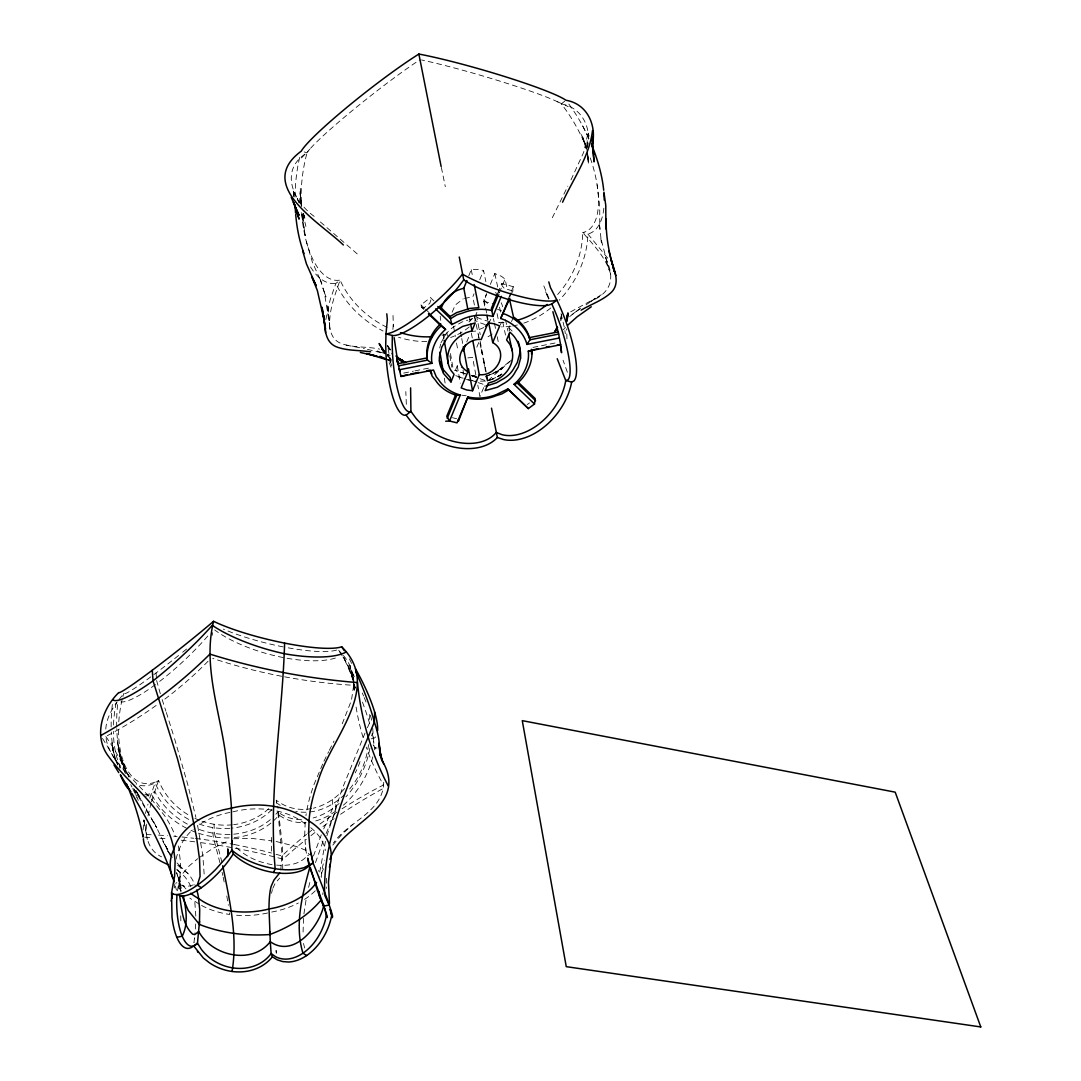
<?xml version="1.0" encoding="UTF-8"?>
<svg xmlns="http://www.w3.org/2000/svg" width="1081" height="1081" viewBox="0 0 1081 1081"><rect width="100%" height="100%" fill="white"/><g stroke="black" fill="none" stroke-linecap="round" stroke-linejoin="round"><path stroke-width="0.75" stroke-dasharray="5 3.75" d="M271.588 837.383L271.601 852.368M179.824 882.582L179.919 886.123L179.973 876.799L189.107 865.989L197.688 858.706M326.097 833.559L335.813 811.007L335.907 801.751M332.637 799.413L332.516 808.669L322.719 831.194M195.688 924.012L194.891 934.2M195.823 916.148L194.648 899.757M204.147 874.029L202.796 855.301L197.255 823.492M406.334 404.308L405.821 391.565M587.334 147.867C592.064 128.396 582.2 107.465 561.309 103.898A84.967 5.878 16.4 0 0 503.57 82.278A84.967 5.878 16.4 0 0 421.509 59.955M177.5 890.758L179.973 876.799M179.973 876.975L180.473 862.057L178.838 848.653A138.638 96.155 13.1 0 0 178.176 845.612M305.18 822.141L304.68 835.937L305.869 850.463L307.045 856.152L309.707 854.287M180.851 920.823L180.703 915.053M393.025 315.463L393.308 326.719M146.732 824.141C144.57 836.829 149.246 851.179 161.555 856.855M143.057 829.857L144.205 820.128M322.935 892.771L322.8 894.649M284.627 676.828A503.638 435.994 -5.1 0 0 353.663 685.313L351.46 700.299L341.137 726.594M326.489 878.218L326.516 888.474M321.449 877.434L321.827 871.043A124.937 85.818 25.4 0 1 324.381 860.192M282.709 869.286L282.573 847.342L278.303 810.088M303.491 918.337L302.991 935.443M383.714 782.279C383.242 812.304 348.406 821.303 333.543 842.91M105.776 729.067C106.357 719.149 111.302 709.92 117.086 702.042M392.876 329.448L393.619 321.3M561.458 314.287L560.688 320.976L561.404 316.017M303.923 913.837L306.585 896.568M325.8 319.692L330.11 299.95L335.853 283.438L340.083 280.074A83.399 36.835 -89.3 0 1 301.721 214.335M587.726 134.341L583.686 152.272L570.633 180.662M147.989 815.952L151.029 803.251M212.173 635.398L212.673 632.601M280.79 870.029L281.952 853.477L277.858 811.872A71.995 51.212 -64.4 0 0 303.423 819.56M308.598 887.352L310.625 879.258M439.724 347.987L440.656 344.096M452.142 312.166L455.263 305.018L463.236 298.829M325.476 841.342L319.463 873.502L318.571 870.475M151.462 801.697L158.556 780.387A69.198 35.484 -80.9 0 1 118.532 728.121M145.394 813.534L147.975 804.223M326.894 835.816L342.055 789.171L365.027 733.04M315.517 862.597L323.178 840.937M313.476 855.949L322.138 832.681M149.759 798.156L155.096 782.914L158.556 780.387A67.86 62.428 28.5 0 0 189.378 815.493M272.844 888.352L275.142 883.326L279.601 878.177M443.561 338.475L445.358 334.029M468.762 275.858L471.248 269.696L476.167 269.304L483.531 270.426L485.869 281.641M474.41 305.072L472.789 296.856L474.059 293.748M479.748 279.749L483.531 270.426M476.91 312.341L474.343 318.598L474.91 321.503M466.749 341.934L469.816 334.461M486.68 313.031L483.991 299.896L486.545 293.694M490.355 284.398L494.814 273.547L501.449 276.29L505.043 279.033L507.502 290.1M455.56 369.986L457.249 365.851L462.614 367.932M484.666 305.964L483.72 301.356L486.68 294.14M497.855 292.829L501.706 283.519L513.326 286.722L513.745 289.046L512.462 292.113M476.816 347.177L479.869 339.826M499.354 292.775L505.043 279.033M508.8 297.545L510.745 292.91M511.394 291.357L513.326 286.722M509.678 296.91L513.745 289.046M483.68 387.633L479.937 396.524L477.788 385.133M509.543 330.718L508.908 327.813L510.867 323.178M511.516 321.625L513.475 316.99M367.391 727.729L369.486 723.04L369.783 713.055A68.725 16.688 60.5 0 1 371.864 721.419M322.679 764.064L314.139 784.211A134.22 74.021 -52.5 0 0 305.937 815.628M323.489 868.719L321.746 872.556A67.225 45.834 -4.3 0 1 319.935 876.853M552.296 217.767L567.809 186.162M323.962 761.24L328.651 751.687M329.327 750.322L334.015 741.053M440.967 342.785L443.75 337.975A29.038 24.566 -8.7 0 1 456.709 325.124L461.911 322.016L467.83 320.138M489.207 322.07L490.815 319.327M332.826 845.058L341.096 835.289L352.892 824.263M119.005 699.583L123.734 693.529A71.9 4.702 -38.9 0 0 181.365 653.262M301.491 157.948L309.828 149.164M563.296 329.786L565.485 327.516M305.464 857.652C297.924 864.854 286.56 865.922 276.601 865.124M569.66 316.611L579.443 309.044M601.333 294.721L590.875 301.369C611.684 292.316 615.508 277.641 605.319 257.616L609.238 270.155L600.725 237.793L601.441 242.914L599.374 223.226L599.779 228.915L599.725 206.255L597.077 184.716M564.755 101.155L561.309 103.898A83.399 35.133 65.7 0 1 586.618 148.124M433.9 300.896L430.427 297.545L420.995 304.883L421.495 307.207L423.793 309.409M499.246 375.715L501.814 373.796M572.025 314.557L580.686 308.126M527.204 404.605L529.487 402.902M586.064 304.842L595.59 298.248L570.376 311.99M497.895 376.81L500.287 375.175M576.389 311.342L579.159 309.477M199.35 857.611L212.633 848.477L228.618 840.748M497.49 376.647L500.03 375.066M483.775 327.557L475.505 331.097L471.046 331.475M497.611 376.715L503.151 373.769M497.26 376.729L500.165 375.256M495.801 377.458L488.396 380.85L495.476 378.053L486.693 381.053L480.275 381.147M464.506 298.424L472.789 296.856M469.262 319.679L472.127 318.773M193.31 884.893C188.648 886.582 182.365 887.569 178.865 883.163L176.162 882.758M271.696 912.053L276.885 910.986A72.522 49.456 -4.3 0 0 298.342 903.013M229.915 812.439L226.294 813.169A67.59 46.199 -4 0 0 197.728 825.762M403.686 373.08L413.334 371.161M414.942 370.837L429.414 367.972L429.887 369.148M532.96 347.406L558.526 342.326M484.302 386.16L486.464 385.971M467.776 357.879L472.559 357.473L475.937 375.364M233.685 838.734L251.765 838.397L271.547 840.856M461.763 395.187L466.208 395.781M463.033 378.147L455.966 376.526M276.074 841.491L296.41 846.531L305.855 850.288L308.869 853.801M483.72 301.356L493.774 303.883M467.965 379.809L474.032 380.728M472.194 375.553L475.086 376.026M466.452 379.58L476.87 381.309M306.301 241.32L312.436 262.345L321.841 283.33L319.625 277.966L324.259 291.992L329.705 325.219L327.111 304.585C330.867 317.544 325.503 336.299 340.393 343.218C352.906 348.096 366.689 346.177 379.62 349.136M471.384 375.512L476.343 376.404L471.802 375.337M346.204 345.123L364.392 348.663M272.061 864.638C257.589 862.179 243.279 855.733 233.55 844.464M367.459 349.325L385.606 353.919M452.412 417.685L456.628 418.725M471.64 375.512L476.221 376.729M512.259 290.748L504.489 288.613L502.097 285.843L501.706 283.519M304.193 151.948L307.085 152.786A84.291 6.567 -38.3 0 1 352.001 110.857A84.291 6.567 -38.3 0 1 420.063 59.658M455.709 375.661L465.546 378.769M471.694 375.837L487.247 381.174L512.016 359.635L495.179 372.959L503.084 367.337L494.72 372.742L502.543 368.459L485.869 376.661L487.247 381.174L486.315 375.256M478.248 382.647L485.396 384.971M465.749 373.931L454.763 370.283L465.546 373.877M472.492 380.701L476.802 382.134M385.701 353.865L377.215 351.028L380.363 352.122M390.038 355.433L387.12 354.352L390.133 355.514M388.052 360.243L391.146 361.446M497.503 309.247L501.611 310.909M495.22 292.694L499.3 294.37M557.161 101.614L568.228 106.627M387.336 359.797L390.363 361.162M421.495 307.207L423.482 308.234L429.779 303.329L430.927 299.856L430.427 297.545M387.741 359.243L390.606 360.824M387.701 359.243L390.498 360.851M199.053 903.986L194.796 901.23A72.792 49.645 -4 0 1 189.81 898.095M177.689 865.246L187.959 873.57A131.098 64.36 -56.7 0 1 195.377 885.92M176.676 869.692L184.256 876.191A131.071 64.238 -56.7 0 1 191.634 888.555M305.112 823.776L300.667 820.587A67.522 46.213 -4.1 0 0 275.547 810.709M508.908 327.813L512.11 331.097M483.991 299.896L490.152 306.099M320.368 221.943L359.068 255.494M314.179 216.362C292.856 201.107 278.939 169.731 307.085 152.786A83.399 36.835 -89.3 0 0 301.126 203.39M177.216 869.583L179.324 871.516M177.027 862.976L183.013 868.908M179.095 865.259L187.959 873.57M420.995 304.883L424.468 308.22M425.63 309.328L429.116 312.666M387.566 355.581L390.619 358.649M390.849 358.892L387.62 355.649L391.917 360.514M127.099 773.604L150.043 797.481L164.461 815.479A138.638 96.155 13.1 0 1 175.419 836.545M343.393 655.491C350.028 662.977 353.406 672.855 353.919 682.76M126.139 772.51C116.897 762.294 107.276 750.727 105.83 736.499A556.729 414.915 14.3 0 0 157.461 704.515M390.471 349.866L387.241 346.19L390.336 349.852M387.484 355.433L390.809 359.243M169.771 853.855L167.852 851.328L169.622 853.747M390.417 349.649L385.863 342.812M607.752 258.21L587.929 234.064L582.727 232.55A83.399 35.133 65.7 0 0 589.875 156.759M114.437 758.213L119.261 765.51M172.284 857.382L162.961 841.396L169.244 853.395M373.148 744.795L376.958 750.809M133.733 788.562L156.813 827.911L135.922 790.711M136.922 792.481L142.327 801.602M135.882 790.643L139.652 797.089L135.733 789.846M387.444 345.609L392.187 354.298M130.747 784.644L132.004 787.09M549.053 298.613L543.77 285.762M153.718 821.763L170.73 856.395M132.733 788.535L136.936 797.967M344.717 659.829L353.879 680.881L349.42 668.936L353.811 683.273M547.702 296.262L545.378 291.37L548.864 299.532M128.842 776.536L118.924 754.389L126.639 773.077L118.005 748.849L122.842 763.916L127.558 774.672M293.356 191.229L298.086 200.836M582.591 125.774L589.104 139.084M349.42 658.897L352.906 666.045M164.974 844.504L168.582 852.49M299.275 202.836L297.316 198.458L299.234 203.039M117.856 765.037L114.302 757.051L116.91 762.943M567.349 372.202L563.066 360.257M389.16 362.581L391.322 367.959M584.199 142.408L586.267 147.624M116.451 761.497L117.559 764.416M586.213 147.435L581.159 133.922L586.186 147.894M122.842 763.916L119.248 752.471L122.653 765.416L117.518 742.525L121.261 759.524L124.72 769.523L119.748 754.443L117.505 740.08M303.221 213.308L305.328 219.24L303.356 213.416M311.733 808.534A67.4 53.604 -73.6 0 1 276.277 800.21L278.087 808.426M322.908 288.168L325.962 296.964L324.259 291.992M610.589 274.047C605.955 257.656 593.672 245.036 582.727 232.55A79.602 62.968 -57.8 0 1 556.458 295.762M589.145 136.111L588.132 133.152L589.145 136.233M156.623 680.517L160.812 695.515M162.136 699.529L165.906 711.163M177.473 875.124L182.351 891.663M587.307 151.002L582.51 136.017L586.024 148.692M166.339 712.501L174.082 737.161M303.302 213.862L304.274 216.943L303.531 213.916M354.298 684.868L355.271 688.057L354.46 684.814M174.541 738.674L187.621 783.968L195.904 817.371M115.897 760.024L112.573 749.052L114.275 754.984L111.965 742.755L113.748 752.998M391.727 365.905L389.579 358.676L390.417 361.851M175.298 886.055L176.46 890.163M561.053 313.666L564.687 328.962M303.477 943.429L304.666 947.969M143.949 820.871L144.732 823.979L143.705 819.655L147.3 839.478M354.055 683.192L349.852 665.274L353.757 682.706M300.923 203.323L299.423 197.269L300.842 203.796M219.916 862.679L213.2 836.721L212.741 827.56M221.983 862.462L214.497 833.41L214.024 824.249M302.977 213.579L305.896 226.47M353.109 679.733L352.433 676.706L354.933 689.827M222.105 872.313L222.808 875.515M505.476 319.638L507.962 331.137M494.814 273.547L498.949 292.762M390.538 362.054L387.836 347.082M499.557 307.193L500.611 312.098M502.719 321.935L505.516 335.042M474.816 317.557L475.478 320.652A83.886 67.103 -58.5 0 0 486.504 324.908M497.071 313.666L499.03 322.895M493.436 318.584L494.125 321.881M494.476 323.53L495.841 330.11M497.206 336.691L498.922 344.934M223.145 877.096L224.145 881.866M185.959 888.92A67.468 46.01 -4 0 1 176.635 872.637L179.811 883.596L178.838 879.245L180.905 891.974M441.372 167.433L445.304 186.675M487.018 314.666L488.355 321.233M486.545 315.193L487.801 321.341M586.578 148.475L585.267 141.976L586.361 148.583M474.491 316.003L478.91 337.623M471.248 269.696L472.559 276.304M478.234 334.556L482.207 354.028M481.221 349.393L485.342 369.824M476.356 314.922L480.234 334.624M480.18 341.434L488.031 381.471M483.518 360.865L485.572 371.405M486.558 376.053L487.301 379.917M469.14 316.057L470.086 320.976M471.343 333.07L472.573 339.475M460.533 331.853L461.452 336.84M461.749 338.502L462.979 345.15M463.006 370.094L463.898 375.053M453.561 326.476L455.358 336.407M456.547 343.042L458.033 351.325M457.249 365.851L460.33 383.16M446.831 332.664L447.385 335.867M450.466 353.501L453.263 369.526M449.845 355.676L451.858 367.243M443.075 333.691L443.926 338.677M226.807 896.014L228.334 905.283M444.305 378.174L445.115 383.052M354.365 685.773L354.865 688.759M587.74 156.853L588.564 161.799L587.821 155.569M301.842 214.281L305.261 235.55L301.585 212.646M302.437 214.173L303.545 221.97L302.41 213.916M276.277 800.21L276.722 803.548M301.734 205.417L299.788 190.661L301.342 206.39L300.275 188.202L301.059 204.255M564.89 330.529L565.309 333.678M229.456 912.905L229.658 914.472A72.589 49.442 -4.1 0 1 200.985 905.135M353.298 677.99L352.744 673.612L354.365 688.07L353.298 677.99L353.744 682.57M587.429 152.259L588.564 161.799M174.149 883.758L174.622 887.92M179.838 884.474L180.27 888.92M353.879 684.097L354.325 688.678M124.369 763.943L125.301 773.739M293.924 196.607L293.343 190.107L293.843 196.377M305.869 850.463L305.612 847.315M119.451 764.97L119.761 768.24M587.78 156.718L588.456 164.298L587.564 153.461M354.095 685.395L354.609 691.732M156.056 672.95L156.502 679.003M372.729 728.27L373.972 745.755M329.935 329.354C328.056 312.314 334.664 295.87 340.083 280.074A80.845 63.036 33.9 0 0 388.39 327.962M566.957 338.894L566.674 328.84M178.865 883.163L179.149 890.758M587.294 145.638L587.159 140.03L587.361 146.746M587.226 142.368L587.307 146.489M501.503 322.192A31.714 27.147 -8.8 0 1 500.219 324.841M492.179 334.029A31.714 27.147 -8.8 0 1 485.301 338.11M440.791 320.408A31.714 27.147 -8.8 0 1 440.237 316.179M501.192 302.721A31.714 27.147 -8.8 0 1 502.665 306.761M310.531 266.966A87.926 39.997 -88.8 0 0 335.853 283.438A85.196 67.171 34.4 0 0 383.066 331.002M295.045 197.093A87.926 39.997 -88.8 0 1 300.45 154.218M568.849 104.087A87.926 38.173 65.3 0 1 588.969 138.665M603.847 208.201A87.926 38.173 65.3 0 1 587.929 234.064A83.886 67.103 -58.5 0 1 559.188 300.248M550.783 307.977A83.886 67.103 -58.5 0 1 523.799 323.124M517.434 324.962A83.886 67.103 -58.5 0 1 512.637 325.949M511.056 326.192A83.886 67.103 -58.5 0 1 501.584 326.867M504.003 322.462A79.602 62.968 -57.8 0 1 497.949 322.516M489.801 321.57A79.602 62.968 -57.8 0 1 477.356 317.49M472.397 318.476A80.845 63.036 33.9 0 1 468.938 321.935M445.048 334.583A80.845 63.036 33.9 0 1 441.98 335.313M469.195 326.921A85.196 67.171 34.4 0 1 450.642 337.502M426.806 341.596A85.196 67.171 34.4 0 1 398.538 337.272M181.311 890.866A72.792 49.645 -4 0 1 175.703 883.636M271.899 809.655A71.495 66.211 28.9 0 1 231.415 828.181M229.875 828.303A71.495 66.211 28.9 0 1 197.472 823.411M188.77 819.425A71.495 66.211 28.9 0 1 155.096 782.914A72.995 38.159 -80.1 0 1 136.179 784.238M368.54 744.647A71.008 56.996 -74.7 0 1 348.893 789.9M344.812 794.278A71.008 56.996 -74.7 0 1 295.748 811.399M280.222 805.318A71.008 56.996 -74.7 0 1 277.398 803.44M273.398 820.938A75.616 65.738 27.4 0 0 278.993 815.088A75.157 54.996 -68.4 0 0 306.072 822.573M270.926 823.06A75.616 65.738 27.4 0 1 230.726 837.856M229.145 837.91A75.616 65.738 27.4 0 1 213.2 836.721A75.778 66.198 22.8 0 1 197.269 832.816M335.813 811.007A75.157 54.996 -68.4 0 1 313.206 821.533M267.615 912.986A72.589 49.442 -4.1 0 1 232.996 914.904M144.692 837.18A461.952 275.52 -3.2 0 1 152.367 837.667M160.002 838.234A461.952 275.52 -3.2 0 1 167.609 838.883M181.23 840.221A461.952 275.52 -3.2 0 1 194.702 841.815M200.647 842.612A461.952 275.52 -3.2 0 1 283.1 859.165A439.251 277.601 -12.4 0 1 306.301 839.315M310.963 835.627A439.251 277.601 -12.4 0 1 316.909 831.073M322.962 826.573A439.251 277.601 -12.4 0 1 335.434 817.749M340.542 814.277A439.251 277.601 -12.4 0 1 385.295 787.333M195.702 832.248A75.778 66.198 22.8 0 1 189.594 829.708M186.635 828.276A75.778 66.198 22.8 0 1 151.245 793.913A77.116 33.362 -85.7 0 1 145.516 796.238M139.787 796.346A77.116 33.362 -85.7 0 1 135.611 794.94M120.775 767.915A72.995 38.159 -80.1 0 1 113.383 731.418M113.478 725.013A72.995 38.159 -80.1 0 1 116.343 702.177M271.574 893.271A122.869 18.769 79.7 0 1 272.412 889.555M268.818 808.615A67.86 62.428 28.5 0 1 233.685 824.654M232.185 824.817A67.86 62.428 28.5 0 1 202.079 821.249M199.174 820.182A67.86 62.428 28.5 0 1 194.891 818.344M118.788 721.811A69.198 35.484 -80.9 0 1 122.504 698.11M122.896 696.569A69.198 35.484 -80.9 0 1 123.734 693.529M360.041 761.592A67.4 53.604 -73.6 0 1 355.244 772.874M344.704 788.468A67.4 53.604 -73.6 0 1 313.382 808.183M277.858 811.872A72.481 61.279 23.9 0 1 275.885 814.209M270.318 819.628A72.481 61.279 23.9 0 1 197.553 828.843M187.351 824.114A72.481 61.279 23.9 0 1 154.705 791.4A73.738 30.363 -89.1 0 1 144.259 794.251M369.918 748.038A71.995 51.212 -64.4 0 1 345.852 796.873M339.083 803.507A71.995 51.212 -64.4 0 1 313.125 817.979M124.774 772.429A73.738 30.363 -89.1 0 1 116.762 728.689M116.707 727.04A73.738 30.363 -89.1 0 1 118.059 700.799M151.137 834.748A388.836 237.388 -3.2 0 0 146.665 834.559A475.991 302.531 6.1 0 0 143.759 819.857M158.569 835.14A388.836 237.388 -3.2 0 1 167.447 835.735M173.757 836.235A388.836 237.388 -3.2 0 1 177.108 836.532M182.135 837.005A388.836 237.388 -3.2 0 1 193.769 838.275M195.418 838.464A388.836 237.388 -3.2 0 1 232.753 844.234M234.347 844.545A388.836 237.388 -3.2 0 1 271.507 853.044M276.006 854.274A388.836 237.388 -3.2 0 1 281.965 855.963A371.796 239.198 -11.5 0 1 306.531 834.37M307.842 833.316A371.796 239.198 -11.5 0 1 314.098 828.424M319.935 824.046A371.796 239.198 -11.5 0 1 336.948 812.128M341.988 808.831A371.796 239.198 -11.5 0 1 383.485 784.982A423.495 312.098 -18 0 1 366.229 747.106M105.83 736.499A475.991 302.531 6.1 0 1 129.031 777.198M134.247 789.508A475.991 302.531 6.1 0 1 138.233 800.453M102.465 738.404A587.429 364.338 7.3 0 1 115.586 760.97M115.41 760.416A77.102 35.443 -87.6 0 1 111.316 731.999M111.167 726.932A77.102 35.443 -87.6 0 1 112.789 701.339M186.567 649.059A71.9 4.702 -38.9 0 1 182.675 652.208M208.079 661.221A556.729 414.915 14.3 0 1 162.542 700.799M176.135 859.179A67.468 46.01 -4 0 1 177.27 854.679L179.027 850.247A67.59 46.199 -4 0 1 193.215 829.303M377.188 747.984A76.602 11.31 64.2 0 1 374.769 747.363A75.211 56.293 -65.7 0 1 374.229 750.498M372.823 756.795A75.211 56.293 -65.7 0 1 343.001 805.521M375.634 736.904A72.468 18.512 59.9 0 1 369.08 738.404M342.204 655.87A68.725 16.688 60.5 0 0 337.961 649.505L342.609 654.613A73.292 8.864 67.1 0 1 353.109 678.26M343.042 657.18A68.725 16.688 60.5 0 1 355.663 679.179M362.27 693.002A68.725 16.688 60.5 0 1 363.594 696.056M364.229 697.583A68.725 16.688 60.5 0 1 366 702.042M372.377 733.431A68.725 16.688 60.5 0 1 371.472 735.85M336.61 650.019A71.63 14.31 13.7 0 1 286.316 647.492M283.141 646.884A71.63 14.31 13.7 0 1 223.375 629.101M362.473 702.11A73.292 8.864 67.1 0 1 370.351 726.054M372.175 733.08A73.292 8.864 67.1 0 1 373.837 743.458M363.081 737.472A423.495 312.098 -18 0 1 355.73 704.609M354 689.813A423.495 312.098 -18 0 1 353.663 685.313M281.655 676.274A503.638 435.994 -5.1 0 1 212.714 658.41M310.72 827.695A67.346 46.024 -4.3 0 1 325.422 850.531M335.38 658.045A76.589 27.133 15.7 0 1 286.56 658.18M283.276 657.572A76.589 27.133 15.7 0 1 214.714 629.966M207.809 636.033A76.805 16.147 -43.3 0 1 156.84 683.543M155.461 684.57A76.805 16.147 -43.3 0 1 120.91 701.974M232.82 811.858A67.522 46.213 -4.1 0 1 272.371 810.128M315.287 890.812A72.522 49.456 -4.3 0 1 303.734 899.905M561.363 315.922L560.85 320.881L561.363 315.922M194.485 937.957L193.972 942.713L194.485 937.97M493.936 373.283L485.639 376.147L493.936 373.283M476.302 377.296L471.586 375.648L476.316 377.364M276.29 953.401L276.114 950.375L276.277 953.401"/><path stroke-width="1.5" d="M343.353 244.968C320.071 222.483 254.697 185.378 301.302 151.11A88.926 8.499 -38.1 0 1 347.825 106.587A88.926 8.499 -38.1 0 1 418.874 54.05A89.642 7.743 16.2 0 1 504.597 76.508A89.642 7.743 16.2 0 1 565.904 100.249C587.132 103.749 596.658 124.923 592.402 144.57L592.28 139.071M227.713 855.801L227.78 848.923L227.753 855.76L215.876 869.246A49.983 15.377 -46.1 0 1 171.555 892.852L172.014 917.35A48.294 17.701 -88.6 0 0 193.621 945.875L203.39 958.063L209.7 962.995A47.267 41.497 25.2 0 0 272.398 956.847L277.222 959.833L282.627 961.563L288.424 962.009A47.834 33.511 -66.9 0 0 331.448 916.58M459.263 257.035L463.722 279.898L459.182 285.938A53.537 12.607 -42.1 0 1 392.322 335.502L392.214 344.407A52.969 12.364 85.2 0 0 410.929 411.429L415.915 418.225A51.915 34.808 28.5 0 0 496.274 432.441L502.111 434.711A51.375 34.551 -52.1 0 0 565.741 380.526L567.687 380.026A52.874 11.378 71.3 0 0 551.783 304.004L556.877 300.113L550.432 287.519L548.797 281.911M199.512 921.336L197.485 943.2L201.377 949.375A42.916 36.997 24.3 0 0 271.128 953.51L275.425 956.604A43.456 29.7 -65.4 0 0 326.327 915.823L324.678 908.472M199.458 924.633L199.701 909.418L198.431 897.108A131.098 64.36 -56.7 0 0 196.756 889.947M232.077 843.815L232.158 840.775M374.634 712.055L374.364 722.027A76.602 11.31 64.2 0 1 378.931 745.687M176.933 895.027L176.689 901.5A43.767 15.161 89.9 0 0 197.485 943.2L193.621 945.875M171.19 901.135L171.244 900.054M418.874 54.05L441.143 166.528M567.12 320.76L567.701 313.99L567.052 319.733M330.3 864.03L328.448 882.096L329.475 903.702M566.89 321.165L568.011 312.895L567.079 316.976M592.496 130.585C589.402 156.759 573.2 178.757 562.566 202.242M171.555 892.852L174.595 876.164L175.136 861.233L173.541 847.815A138.895 96.277 12.9 0 0 159.218 814.628C144.976 793.468 124.072 777.982 109.222 757.322C93.02 737.228 101.695 709.15 118.721 692.61A75.873 3.797 -38.4 0 0 152.556 670.031A75.873 3.797 -38.4 0 0 213.579 621.305A75.575 13.85 13.5 0 0 284.1 643.006A75.575 13.85 13.5 0 0 341.664 646.803C383.512 687.705 329.719 739.539 318.03 781.468A134.274 74.157 -52.4 0 0 309.112 819.371L308.639 833.167L309.855 847.68L313.044 863.003A47.74 2.378 68.1 0 1 332.583 916.202L332.326 917.701M309.828 867.232C302.248 894.865 294.383 924.89 302.95 953.185L306.639 955.55M323.895 904.973C319.368 926.498 293.856 958.536 270.277 941.7L268.98 907.581A123.031 18.836 79.6 0 1 271.196 886.244L273.952 880.042L279.722 872.867M213.579 621.305C201.863 669.234 222.605 717.892 226.915 765.686A138.503 24.647 78.4 0 1 231.361 806.48L231.915 850.193L233.32 853.895L229.104 860.071A45.28 15.12 -47.1 0 1 179.068 895.365M445.71 421.225L449.507 421.009L457.033 422.86L467.884 396.93A40.956 34.43 -9.2 0 0 496.814 394.376L507.84 388.957L528.352 408.591L534.487 404.01L535.23 398.619L518.204 382.201M467.884 309.504L463.803 288.195L466.897 280.492M463.073 350.906L465.519 344.92M450.98 381.944L454.101 374.337L450.872 370.283A32.646 27.511 -9.2 0 1 466.276 332.61L471.978 330.813L475.194 322.949L462.736 326.394L457.506 329.502A29.119 24.606 -8.8 0 0 444.507 342.38L441.724 347.204L440.467 352.406A29.065 24.485 -8.6 0 0 441.602 368.702L443.534 373.553L450.98 381.944L450.223 377.485L442.791 369.107L440.859 364.256A28.971 24.444 -8.6 0 1 439.454 360.73M455.723 394.66L446.777 416.293L449.507 421.009L460.303 395.024A41.01 34.497 -8.9 0 1 438.508 379.593L436.251 376.796L433.508 369.999L400.997 376.458L397.2 360.081L397.97 363.351M497.219 294.383L491.436 308.355L492.936 316.422A41.159 34.768 -9.2 0 0 463.154 318.895L451.844 324.543L435.589 308.909M447.223 418.374L456.75 395.349L460.303 395.024M498.273 295.099L491.882 310.517A41.348 34.997 -9.2 0 0 462.938 312.922L456.993 314.801L450.48 318.692L451.844 324.543M463.276 346.798L467.87 371.715L461.168 387.876L466.6 389.957L472.546 390.754L479.288 374.648L472.87 341.069M492.936 316.422L501.273 296.343M559.363 337.988L526.974 344.42C523.596 331.908 512.772 322.395 500.665 318.49L509.029 298.451M467.884 396.93L458.493 421.158L458.249 419.901M500.665 318.49L509.881 298.261M479.288 374.648C496.355 376.769 509.867 352.014 492.72 342.582L499.679 325.962L494.179 323.76L488.112 322.881L481.207 339.556C463.992 337.34 450.493 362.392 467.87 371.715M232.064 971.468C237.928 936.457 229.618 900.284 222.754 865.732M273.601 872.489L275.169 868.732C268.372 793.684 282.398 718.135 284.614 643.1M557.296 326.8L555.202 331.151L557.512 327.611M526.974 344.42L529.92 339.799C528.069 330.273 521.474 322.192 513.475 316.99L509.61 299.586M554.296 332.475L557.472 327.665M227.132 856.584L231.915 850.193A49.118 23.458 15.7 0 0 297.761 869.11L303.896 867.746L313.044 863.003L311.044 853.368M321.435 899.595C308.085 915.891 289.37 927.241 269.764 934.538C246.036 936.146 221.673 933.2 199.472 924.458L188.27 910.526L181.946 895.663M440.71 323.773C430.779 332.664 424.711 346.798 427.414 360.135L431.954 363.284C429.927 350.595 435.981 337.569 445.575 329.381L429.292 313.801M445.575 329.381L441.089 325.962C431.697 334.367 425.725 347.447 427.414 360.135L398.524 365.864M485.45 326.34L488.409 323.435M534.487 404.01L514.002 384.309C523.555 376.35 529.825 363.729 528.285 351.163L538.216 348.65M514.002 384.309L517.461 383.242C526.839 375.093 533.041 362.446 531.866 349.906M567.66 325.246L576.997 316.882L591.266 306.774M313.044 863.003L305.464 868.692A44.497 22.525 16.1 0 1 233.32 853.895M406.078 415.131A58.374 15.202 86.2 0 1 385.741 343.393L385.985 333.853A59.077 12.013 -41.5 0 0 457.263 280.465L462.492 274.182A59.414 12.377 18.9 0 0 553.08 300.896L556.877 300.113A58.293 14.094 70.3 0 1 573.795 381.025L571.66 382.066A56.577 39.267 -53 0 1 503.841 439.616L497.368 437.521A57.185 39.538 29.3 0 1 411.577 422.306L406.078 415.131L410.929 411.429L410.604 387.89M309.044 865.692L307.707 858.138L309.531 865.354M437.832 306.504L450.48 318.692L450.088 316.517L456.587 312.625L469.911 308.396L478.829 307.666L474.208 284.546M508.246 390.187L501.908 393.903L496.138 395.714A41.037 34.484 -9.2 0 1 468.087 398.2M581.119 310.152C591.185 304.153 602.779 300.45 611.414 292.262C620.886 282.722 613.67 269.385 610.873 258.643L614.521 271.655C609.198 254.562 605.846 236.766 606.103 218.808L605.887 228.942L605.779 205.471L603.928 192.175M551.783 304.004L548.459 305.166A53.847 12.918 19.4 0 1 463.722 279.898M463.803 288.195L458.263 289.965A31.714 27.147 -8.8 0 0 441.048 309.044M486.464 385.971L496.422 382.823L501.53 379.823A28.836 24.282 -9.6 0 0 514.407 367.378L517.245 362.662L518.61 357.554A28.903 24.39 -9.8 0 0 517.948 341.339M176.852 937.322L182.243 936.173C188.635 923.431 185.946 908.986 183.324 895.663M407.388 374.634L400.997 376.458M410.577 373.999L418.577 372.418M426.576 370.824L429.765 370.188L432.197 376.202L435.589 380.39A41.119 34.578 -8.8 0 0 456.75 395.349M546.162 347.069L549.337 346.433M557.269 344.866L560.593 344.744L528.285 351.163M427.063 357.919L398.011 363.675L394.119 337.637M529.42 337.623L558.296 331.894L560.593 344.744M558.607 334.11L529.92 339.799C526.231 327.421 515.461 317.8 503.462 313.639M399.348 369.756L431.954 363.284M370.567 351.811C359.054 350.055 346.987 351.014 335.988 346.677C323.746 341.285 325.205 326.178 323.503 315.166L325.395 328.624L322.016 307.288L324.327 321.179L317.355 290.519L311.652 276.398L316.138 285.695L306.45 263.913L302.666 250.887M360.351 352.447L377.593 356.379M376.012 355.96L366.486 353.501L386.295 359.568M392.322 335.502L385.985 333.853L387.349 319.652L386.782 313.828M571.66 382.066L565.741 380.526L557.215 358.716M386.525 359.405L379.782 356.392L385.822 359.122M400.065 359.784L405.686 362.54L396.727 357.46L404.105 362.865M168.555 864.841C157.313 859.881 144.016 852.612 143.354 838.734M201.336 887.731L197.323 885.15L200.08 876.394L199.566 859.409L196.634 837.789L191.337 811.696L177.473 758.794L153.043 680.841L152.272 670.247M396.295 356.081L402.443 361.473M507.84 388.957L528.352 408.591M428.414 313.828L441.089 325.962M517.461 383.242L535.581 400.7M439.683 306.477L450.088 316.517M396.173 355.96L401.97 361.77M385.268 352.892L381.944 349.082L385.012 352.757M197.404 951.469L197.972 952.293M385.349 352.933L379.134 343.515L383.863 352.001M323.881 907.229L317.53 890.987L310.342 867.584M114.005 764.983L118.761 772.631M131.071 792.103L120.356 774.766A77.116 33.362 -85.7 0 0 128.071 788.671M131.936 793.522C148.57 821.655 164.231 850.72 174.109 882.001M326.327 915.823L327.084 917.296A43.321 1.122 69.4 0 0 309.017 865.8M381.39 759.362C407.132 801.372 360.014 817.709 338.475 843.707A124.815 85.656 25.6 0 0 329.921 859.381M324.773 895.365L329.205 905L323.868 906.135L319.463 896.5L318.976 891.568M293.329 202.431L299.032 215.335L291.221 197.296M430.387 370.351L431.846 373.985M383.606 763.808L380.107 754.673L382.323 760.956L379.472 749.484L379.228 745.525L380.823 756.795L379.134 743.215M272.398 956.847L271.128 953.51L270.277 941.7C251.927 965.319 211.944 955.969 198.728 931.525L194.796 934.619L192.607 934.133C182.27 924.458 181.689 908.324 179.541 895.203M613.13 267.642L615.886 275.547M592.726 146.476L591.699 143.516L593.982 154.178M295.464 208.228L299.099 219.105L293.829 202.701M552.891 311.693L558.134 331.867M397.97 363.919L396.713 359.135L397.822 363.365M608.9 250.927L612.346 264.494M399.227 368.716L399.916 371.445M508.678 334.421L512.218 350.852M497.368 437.521L491.49 408.159M488.693 322.881L492.72 342.582M470.721 324.246L471.978 330.813M468.478 368.743L472.546 390.754M444.21 340.326L448.21 363.567M439.926 352.122L443.21 371.661M142.827 834.491L143.151 837.086A587.429 364.338 7.3 0 0 126.423 783.603M560.863 346.623L561.539 352.73L560.931 346.731M560.728 344.988L561.228 349.622M592.618 147.813L594.05 161.88L592.226 136.746M324.611 893.73C323.084 833.14 352.055 776.834 374.364 722.027A76.616 13.337 66 0 0 355.946 671.936M325.246 325.759L325.597 332.772M269.628 931.43L269.777 934.714M531.433 349.325L531.595 354.149M592.118 145.989A87.926 38.173 65.3 0 1 603.698 190.27M603.968 193.499A87.926 38.173 65.3 0 1 604.225 200.093M432.373 336.664A80.845 63.036 33.9 0 1 400.47 332.664M547.189 304.45A79.602 62.968 -57.8 0 1 516.326 320.503M304.045 253.562A87.926 39.997 -88.8 0 1 295.708 214.565M295.572 212.998A87.926 39.997 -88.8 0 1 295.154 205.093M190.702 893.271A67.468 46.01 -4 0 0 198.58 898.568L203.12 901.554A67.279 45.821 -4.1 0 0 268.993 908.999L275.209 907.743A67.225 45.834 -4.3 0 0 316.611 882.407M100.655 735.593A715.041 528.933 18.2 0 0 209.903 654.1A628.034 565.998 -6.4 0 0 357.473 682.57A513.34 376.756 -20.7 0 0 388.147 785.792M172.838 878.069A72.792 49.645 -4 0 1 171.865 854.179L173.73 849.409A72.927 49.861 -4 0 1 224.456 809.588L231.442 808.169A72.859 49.875 -4.1 0 1 304.261 817.601L309.044 821.02A72.657 49.672 -4.3 0 1 329.408 867.178M113.005 699.88A80.359 13.904 -40.9 0 0 153.043 680.841A80.291 12.431 -42.9 0 0 212.268 625.331A80.048 24.147 16.2 0 0 284.762 653.789A80.062 24.768 13.9 0 0 346.325 651.897M341.664 646.803A72.468 18.512 59.9 0 1 344.339 650.708M355.446 668.72A72.468 18.512 59.9 0 1 377.593 730.77M172.555 893.933L171.568 898.568L172.555 893.919M520.569 358.23L518.204 367.067L515.353 371.783A28.917 24.309 -9.7 0 1 502.435 384.255L497.314 387.255L485.166 390.606L488.342 383.079L493.936 381.309A32.646 27.511 -9.2 0 0 509.732 344.082L506.57 339.961L509.854 332.178C517.515 338.38 521.312 348.474 520.569 358.23M980.778 1026.95L566.255 966.657L522.272 720.649L895.19 792.157L980.778 1026.95M402.2 360.162L397.673 358.419L402.2 360.162M331.867 916.175L330.178 909.229L331.881 916.175"/></g></svg>
